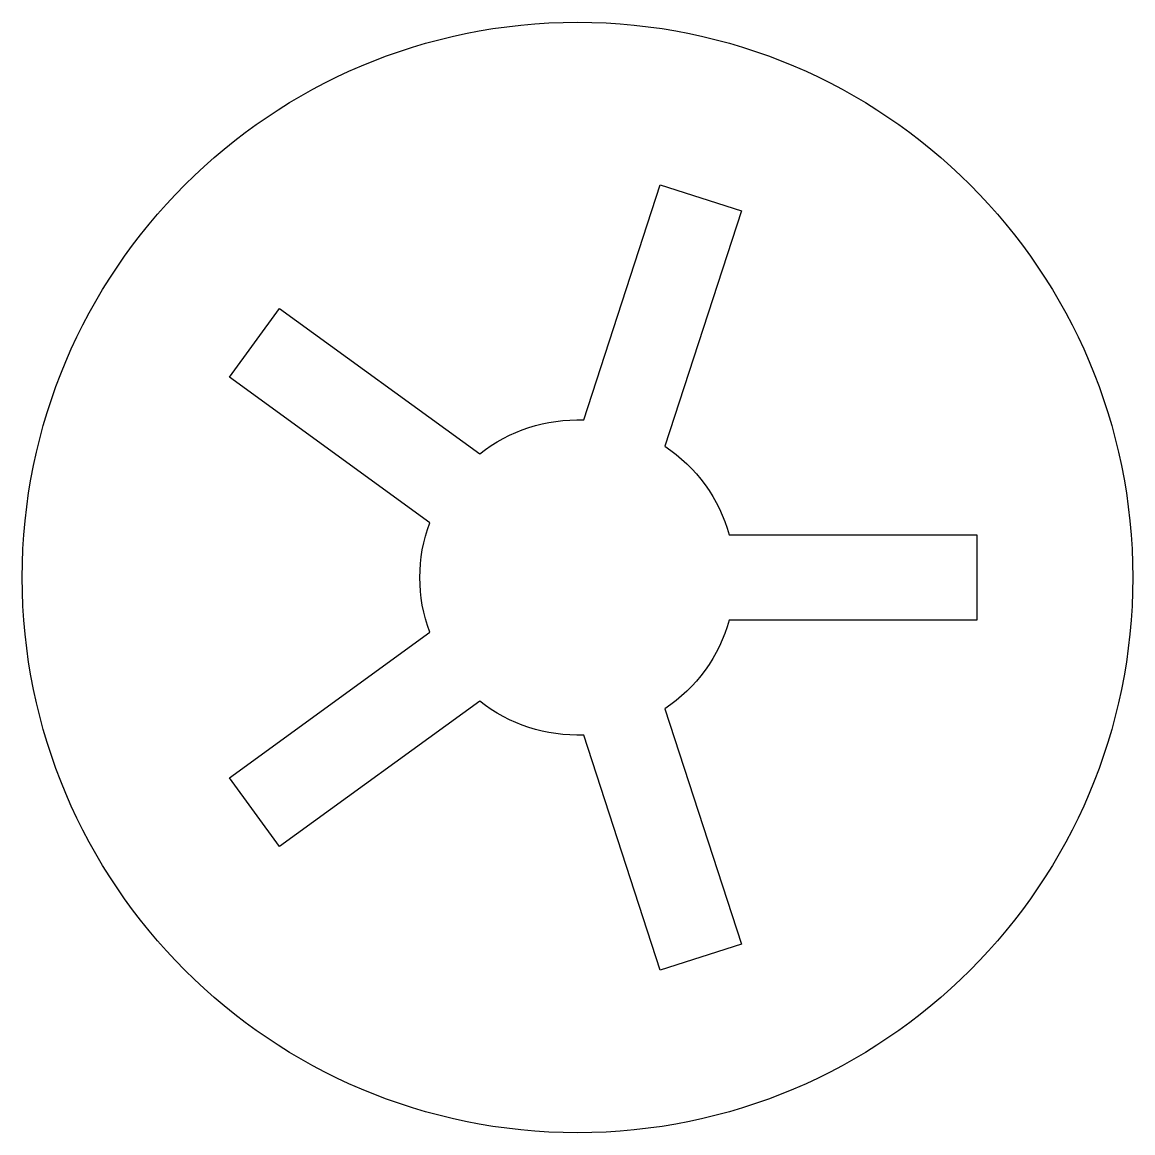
# Model space of a CAD drawing. Header units: millimetres. Extents: x -94.8 to -75.2, y -9.8 to 9.8.
import ezdxf

# ---------------------------------------------------------------- set-up
doc = ezdxf.new("R2010")
doc.units = ezdxf.units.MM
doc.layers.get('0').update_dxf_attribs({"linetype": 'CONTINUOUS'})

msp = doc.modelspace()

# ---------------------------------------------------------------- linework, layer by layer
msp.add_lwpolyline([(-83.461, -2.309), (-82.115, -6.452), (-83.542, -6.915), (-84.888, -2.773, -0.179205), (-86.721, -2.177), (-90.244, -4.737), (-91.126, -3.524), (-87.602, -0.964, -0.179205), (-87.602, 0.964), (-91.126, 3.524), (-90.244, 4.737), (-86.721, 2.177, -0.179205), (-84.888, 2.773), (-83.542, 6.915), (-82.115, 6.452), (-83.461, 2.309, -0.179205), (-82.328, 0.75), (-77.973, 0.75), (-77.973, -0.75), (-82.328, -0.75, -0.179205)], format="xyb", close=True)
msp.add_circle((-85, 0), 9.775)

doc.saveas('drawing.dxf')
